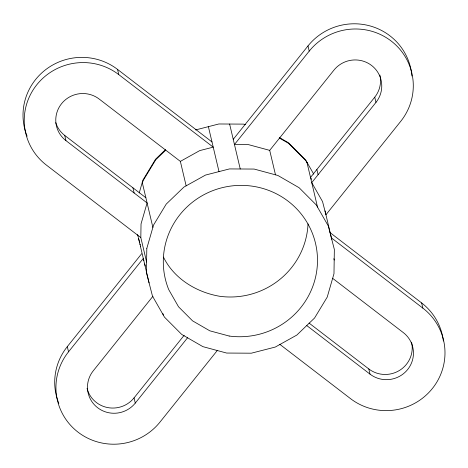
<?xml version="1.0" encoding="UTF-8"?>
<svg xmlns="http://www.w3.org/2000/svg" width="468" height="468" viewBox="0 0 468 468"><rect width="100%" height="100%" fill="white"/><g stroke="black" fill="none" stroke-linecap="round" stroke-linejoin="round"><path stroke-width="0.7" d="M146.601 262.062L140.821 237.598L141.032 223.944L147.092 202.942L65.935 140.616L64.707 135.416A26.828 26.284 -13.3 0 1 55.733 122.628M139.218 192.956L142.933 180.081L155.604 159.155L165.508 149.631M142.395 183.064L143.079 180.689L155.745 159.769L165.649 150.246M58.816 403.357A58.395 57.201 -13.3 0 1 67.298 346.63L142.061 253.229L140.418 246.279M233.234 139.329L307.997 45.928A58.395 57.201 -13.3 0 1 370.714 26.114A58.395 57.201 -13.3 0 1 411.881 76.021M217.444 350.316L160.003 422.072A58.395 57.201 -13.3 0 1 78.068 432.18A58.395 57.201 -13.3 0 1 68.533 351.825L143.29 258.424L143.828 260.512M331.718 239.236L325.939 214.771L400.702 121.37A58.395 57.201 -13.3 0 0 391.166 41.02A58.395 57.201 -13.3 0 0 309.225 51.123L234.462 144.524L248.373 144.606L269.708 150.363L275.494 174.827M152.937 296.25L93.255 370.814A26.828 26.284 -13.3 0 0 97.636 407.733A26.828 26.284 -13.3 0 0 135.281 403.088L187.674 337.633M269.708 150.363L333.947 70.112A26.828 26.284 -13.3 0 1 371.592 65.467A26.828 26.284 -13.3 0 1 375.974 102.387L311.741 182.637L322.54 201.562L325.939 214.771M87.048 388.417A26.828 26.284 -13.3 0 0 107.418 407.529A26.828 26.284 -13.3 0 0 134.053 397.888L184.17 335.281M380.355 77.764A26.828 26.284 -13.3 0 1 374.745 97.186L310.512 177.442L311.589 179.332M65.935 140.616A26.828 26.284 -13.3 0 1 61.554 103.697A26.828 26.284 -13.3 0 1 99.204 99.058L180.361 161.378L199.737 150.602L213.227 147.145L118.773 74.611L117.544 69.41A58.395 57.201 -13.3 0 0 46.531 69.007A58.395 57.201 -13.3 0 0 27.121 136.246M195.565 129.94L218.837 123.979L243.53 124.119L245.595 124.675M279.747 137.727L288.475 142.769L305.674 160.009L313.735 174.137M279.273 137.978L288.621 143.383L305.82 160.623L307.037 162.765M117.544 69.41L211.998 141.944M330.075 232.625L421.633 302.936A58.395 57.201 -13.3 0 1 443.371 341.02M331.303 237.826L422.861 308.131A58.395 57.201 -13.3 0 1 432.397 388.487A58.395 57.201 -13.3 0 1 350.456 398.59L279.765 344.302M332.572 278.273L403.293 332.584A26.828 26.284 -13.3 0 1 407.675 369.498A26.828 26.284 -13.3 0 1 370.024 374.143L306.838 325.617M64.707 135.416L145.864 197.742M309.091 323.09L368.796 368.942A26.828 26.284 -13.3 0 0 399.684 370.311A26.828 26.284 -13.3 0 0 411.583 342.172M140.821 237.598L46.367 165.064A58.395 57.201 -13.3 0 1 36.832 84.714A58.395 57.201 -13.3 0 1 118.773 74.611M163.461 257.102C174.002 278.752 196.531 292.33 219.79 296.297A77.179 75.605 -13.3 0 0 308.026 223.885M137.569 234.526L138.271 237.258M139.698 242.804L138.446 237.937L140.09 244.887M140.061 244.197L140.593 246.285M144.723 263.987L145.261 266.076M374.745 97.186L375.974 102.387M421.633 302.936L422.861 308.131M307.997 45.928L309.225 51.123M368.796 368.942L370.024 374.143M316.871 169.492L318.1 174.687M325.014 210.875L325.781 214.122M333.86 258.664L334.193 260.062M306.897 162.15L317.52 207.102M229.618 124.038L240.248 168.989M208.383 126.658L219.006 171.604M180.361 161.378L186.141 185.843M142.249 182.456L152.878 227.401M162.94 313.624L163.274 315.022M132.918 187.803L134.146 192.997M142.219 253.878L149.076 282.888M134.053 397.888L135.281 403.088M67.298 346.63L68.533 351.825M379.887 75.061A26.828 26.284 -13.3 0 1 380.262 77.091M146.812 248.403L146.443 272.645L152.474 296.098L164.496 317.164L181.689 334.404L202.89 346.648L226.641 353.053L251.334 353.194L275.278 347.057L296.847 335.059L314.566 318.018L327.231 297.092L333.982 273.716L334.351 249.473L328.32 226.021L316.298 204.961L299.105 187.721L277.904 175.477L254.153 169.065L229.46 168.925L205.516 175.061L183.947 187.06L166.228 204.101L153.562 225.026L146.812 248.403M229.185 336.042L209.822 330.817L192.547 320.843L178.53 306.786L168.732 289.622A77.179 75.605 -13.3 0 1 224.845 187.071A77.179 75.605 -13.3 0 1 317.462 258.201A77.179 75.605 -13.3 0 1 229.185 336.042"/></g></svg>
